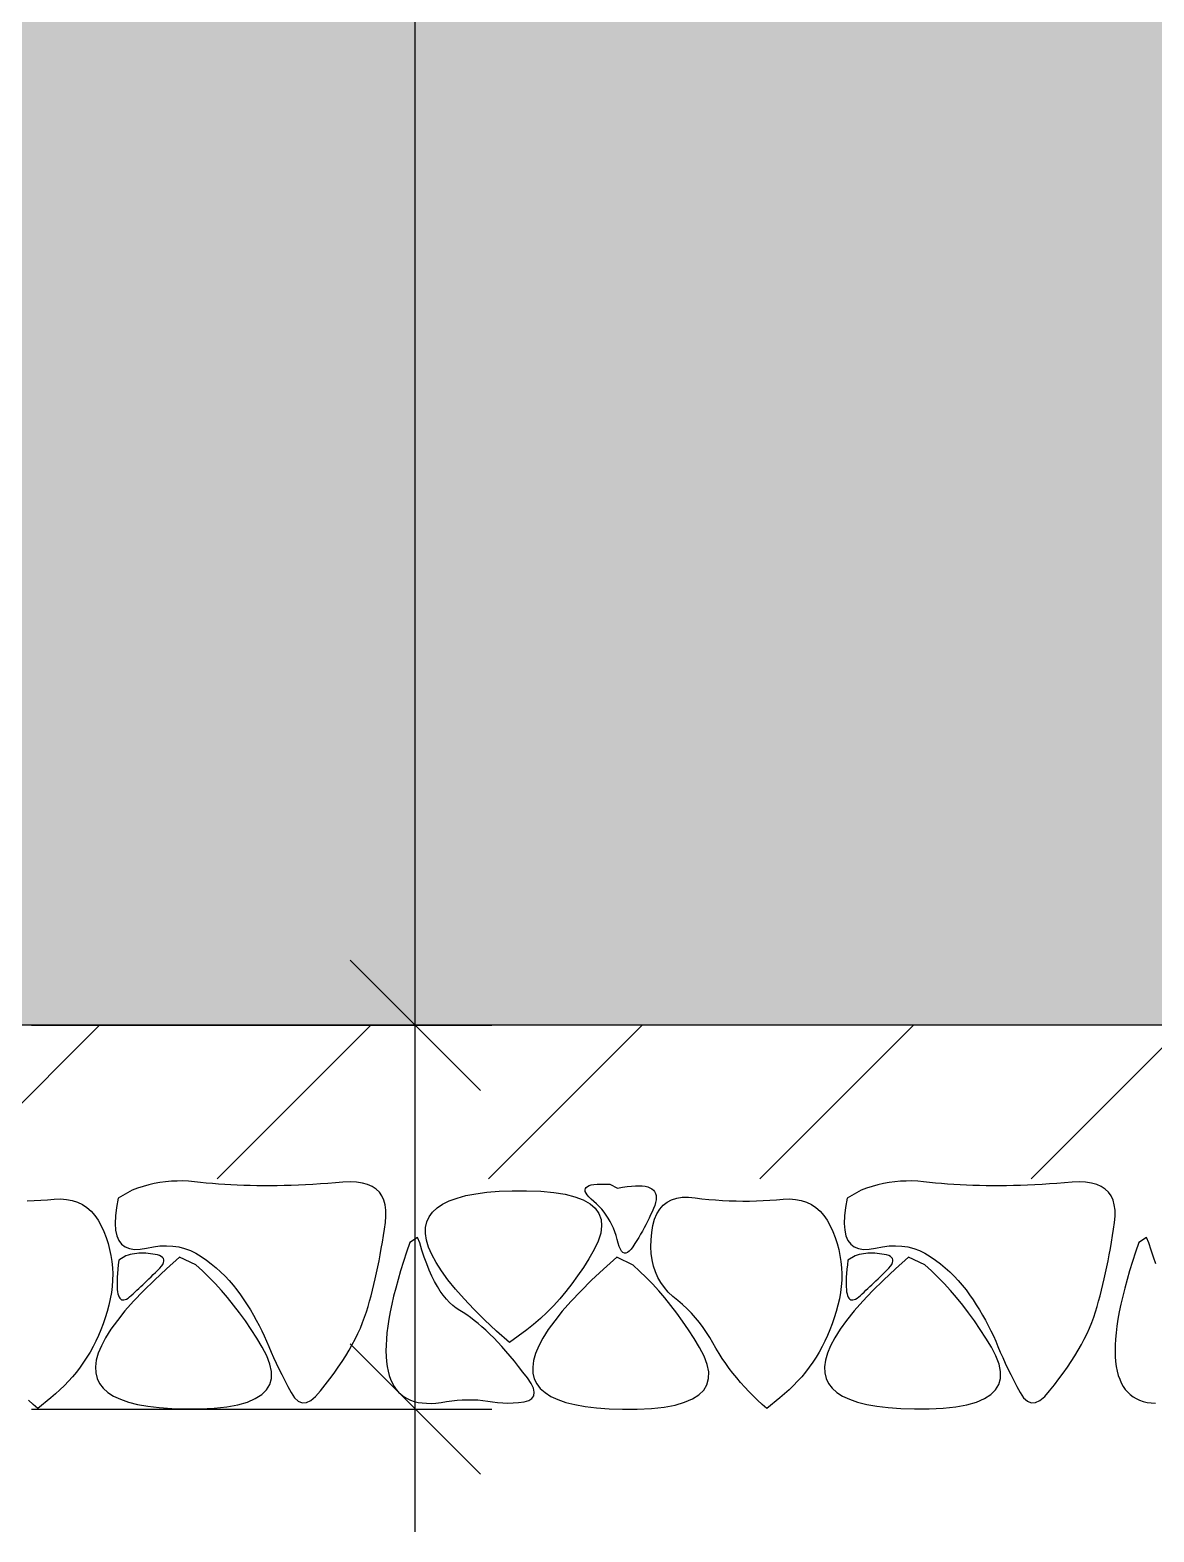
# Model space of a CAD drawing. Header units: metres. Extents: x -220 to 294, y -29 to 18.
# Drawn here: x 29.462 to 30.194, y -8.83 to -7.852 of the extents above; entities that cross this region are included whole.
import ezdxf

# ---------------------------------------------------------------- set-up
doc = ezdxf.new("R2010")
doc.units = ezdxf.units.M
doc.header["$MEASUREMENT"] = 0
for name, color, linetype in [('Olculendirme', 7, 'Continuous'), ('Rota', 7, 'Continuous'), ('Tarama', 7, 'Continuous')]:
    doc.layers.add(name, color=color, linetype=linetype)

msp = doc.modelspace()

# ---------------------------------------------------------------- hatches: boundary and pattern name
at = {"layer": 'Tarama', "linetype": 'Continuous', "lineweight": -3}
h = msp.add_hatch(dxfattribs=at)
h.set_pattern_fill('ANSI33', color=58, scale=0.4, style=0)
h.paths.add_polyline_path([(25.01864, -7.8), (25.01864, -8.5), (34.71864, -8.5), (34.71864, -8.2), (34.71864, -7.8)])
h = msp.add_hatch(dxfattribs=at)
h.set_pattern_fill('ANSI31', color=58, style=0)
h.paths.add_polyline_path([(25.01864, -8.5), (25.01864, -8.6), (34.71864, -8.6), (34.71864, -8.5)])

# ---------------------------------------------------------------- linework, layer by layer
at = {"layer": 'Olculendirme', "color": 47, "linetype": 'Continuous', "lineweight": -3}
for points in [[(29.71272, -8.83), (29.71272, 12.58)], [(29.46272, -8.5), (29.76272, -8.5)], [(29.46272, -8.75), (29.76272, -8.75)]]:
    msp.add_lwpolyline(points, dxfattribs=at)
at = {"layer": 'Olculendirme', "color": 59, "linetype": 'Continuous', "lineweight": -3}
for points in [[(29.6703, -8.45757), (29.75515, -8.54243)], [(29.6703, -8.70757), (29.75515, -8.79243)]]:
    msp.add_lwpolyline(points, dxfattribs=at)
at = {"layer": 'Rota', "color": 7, "linetype": 'Continuous', "lineweight": -3}
msp.add_lwpolyline([(34.71864, -8.5), (25.51864, -8.5)], dxfattribs=at)
at = {"layer": 'Tarama', "color": 36, "linetype": 'Continuous', "lineweight": -3}
for points in [[(29.53179, -8.60614), (29.52819, -8.60746)], [(29.53541, -8.60497), (29.53179, -8.60614)], [(29.53905, -8.60397), (29.53541, -8.60497)], [(29.54272, -8.60314), (29.53905, -8.60397)], [(29.5464, -8.60247), (29.54272, -8.60314)], [(29.5501, -8.60196), (29.5464, -8.60247)], [(29.55382, -8.60162), (29.5501, -8.60196)], [(29.55756, -8.60145), (29.55382, -8.60162)], [(29.56132, -8.60144), (29.55756, -8.60145)], [(29.56509, -8.60159), (29.56132, -8.60144)], [(29.56889, -8.60191), (29.56509, -8.60159)], [(29.57272, -8.60235), (29.56889, -8.60191)], [(29.5766, -8.60276), (29.57272, -8.60235)], [(29.58053, -8.60313), (29.5766, -8.60276)], [(29.58451, -8.60346), (29.58053, -8.60313)], [(29.58856, -8.60375), (29.58451, -8.60346)], [(29.59265, -8.60399), (29.58856, -8.60375)], [(29.59681, -8.6042), (29.59265, -8.60399)], [(29.60101, -8.60436), (29.59681, -8.6042)], [(29.60527, -8.60448), (29.60101, -8.60436)], [(29.60959, -8.60455), (29.60527, -8.60448)], [(29.61396, -8.60459), (29.60959, -8.60455)], [(29.61838, -8.60458), (29.61396, -8.60459)], [(29.62286, -8.60453), (29.61838, -8.60458)], [(29.6274, -8.60444), (29.62286, -8.60453)], [(29.63198, -8.6043), (29.6274, -8.60444)], [(29.63663, -8.60412), (29.63198, -8.6043)], [(29.64133, -8.60391), (29.63663, -8.60412)], [(29.64608, -8.60364), (29.64133, -8.60391)], [(29.65089, -8.60334), (29.64608, -8.60364)], [(29.65575, -8.603), (29.65089, -8.60334)], [(29.66067, -8.60261), (29.65575, -8.603)], [(29.66562, -8.6022), (29.66067, -8.60261)], [(29.67027, -8.60204), (29.66562, -8.6022)], [(29.6745, -8.60225), (29.67027, -8.60204)], [(29.67831, -8.60283), (29.6745, -8.60225)], [(29.6817, -8.60376), (29.67831, -8.60283)], [(29.68467, -8.60505), (29.6817, -8.60376)], [(29.68721, -8.60671), (29.68467, -8.60505)], [(29.68933, -8.60873), (29.68721, -8.60671)], [(29.82337, -8.60723), (29.82354, -8.60637)], [(29.82354, -8.60637), (29.82403, -8.60562)], [(29.82403, -8.60562), (29.82484, -8.60498)], [(29.82484, -8.60498), (29.82596, -8.60445)], [(29.82596, -8.60445), (29.82741, -8.60403)], [(29.82741, -8.60403), (29.82918, -8.60372)], [(29.82918, -8.60372), (29.83126, -8.60353)], [(29.83126, -8.60353), (29.83366, -8.60344)], [(29.83366, -8.60344), (29.83639, -8.60347)], [(29.83639, -8.60347), (29.83943, -8.60361)], [(29.83943, -8.60361), (29.84455, -8.60614)], [(29.84455, -8.60614), (29.84777, -8.60553)], [(29.84777, -8.60553), (29.85078, -8.60506)], [(29.85078, -8.60506), (29.85356, -8.60474)], [(29.85356, -8.60474), (29.85612, -8.60456)], [(29.85612, -8.60456), (29.85846, -8.60453)], [(29.85846, -8.60453), (29.86058, -8.60465)], [(29.86058, -8.60465), (29.86248, -8.60491)], [(29.86248, -8.60491), (29.86415, -8.60531)], [(29.86415, -8.60531), (29.86561, -8.60586)], [(29.86561, -8.60586), (29.86685, -8.60656)], [(29.86685, -8.60656), (29.86786, -8.6074)], [(30.00679, -8.60614), (30.00319, -8.60746)], [(30.01041, -8.60497), (30.00679, -8.60614)], [(30.01405, -8.60397), (30.01041, -8.60497)], [(30.01772, -8.60314), (30.01405, -8.60397)], [(30.0214, -8.60247), (30.01772, -8.60314)], [(30.0251, -8.60196), (30.0214, -8.60247)], [(30.02882, -8.60162), (30.0251, -8.60196)], [(30.03256, -8.60145), (30.02882, -8.60162)], [(30.03632, -8.60144), (30.03256, -8.60145)], [(30.04009, -8.60159), (30.03632, -8.60144)], [(30.04389, -8.60191), (30.04009, -8.60159)], [(30.04772, -8.60235), (30.04389, -8.60191)], [(30.0516, -8.60276), (30.04772, -8.60235)], [(30.05553, -8.60313), (30.0516, -8.60276)], [(30.05951, -8.60346), (30.05553, -8.60313)], [(30.06356, -8.60375), (30.05951, -8.60346)], [(30.06765, -8.60399), (30.06356, -8.60375)], [(30.0718, -8.6042), (30.06765, -8.60399)], [(30.07601, -8.60436), (30.0718, -8.6042)], [(30.08027, -8.60448), (30.07601, -8.60436)], [(30.08459, -8.60455), (30.08027, -8.60448)], [(30.08896, -8.60459), (30.08459, -8.60455)], [(30.09338, -8.60458), (30.08896, -8.60459)], [(30.09786, -8.60453), (30.09338, -8.60458)], [(30.1024, -8.60444), (30.09786, -8.60453)], [(30.10699, -8.6043), (30.1024, -8.60444)], [(30.11163, -8.60412), (30.10699, -8.6043)], [(30.11633, -8.60391), (30.11163, -8.60412)], [(30.12108, -8.60364), (30.11633, -8.60391)], [(30.12589, -8.60334), (30.12108, -8.60364)], [(30.13075, -8.603), (30.12589, -8.60334)], [(30.13567, -8.60261), (30.13075, -8.603)], [(30.14062, -8.6022), (30.13567, -8.60261)], [(30.14527, -8.60204), (30.14062, -8.6022)], [(30.1495, -8.60225), (30.14527, -8.60204)], [(30.15331, -8.60283), (30.1495, -8.60225)], [(30.1567, -8.60376), (30.15331, -8.60283)], [(30.15966, -8.60505), (30.1567, -8.60376)], [(30.16221, -8.60671), (30.15966, -8.60505)], [(30.16434, -8.60873), (30.16221, -8.60671)], [(29.45995, -8.61438), (29.46434, -8.6142)], [(29.46434, -8.6142), (29.46873, -8.61395)], [(29.46873, -8.61395), (29.47311, -8.61362)], [(29.47311, -8.61362), (29.47748, -8.61323)], [(29.47748, -8.61323), (29.48164, -8.61315)], [(29.48164, -8.61315), (29.48556, -8.61347)], [(29.48556, -8.61347), (29.48924, -8.61419)], [(29.48924, -8.61419), (29.49267, -8.61532)], [(29.49267, -8.61532), (29.49585, -8.61685)], [(29.49585, -8.61685), (29.49879, -8.61878)], [(29.51912, -8.61253), (29.518, -8.61869)], [(29.52819, -8.60746), (29.51912, -8.61253)], [(29.69104, -8.61111), (29.68933, -8.60873)], [(29.69232, -8.61386), (29.69104, -8.61111)], [(29.69318, -8.61696), (29.69232, -8.61386)], [(29.69362, -8.62043), (29.69318, -8.61696)], [(29.7269, -8.61897), (29.73053, -8.61652)], [(29.73053, -8.61652), (29.73488, -8.61438)], [(29.73488, -8.61438), (29.73993, -8.61253)], [(29.73993, -8.61253), (29.74571, -8.61099)], [(29.74571, -8.61099), (29.75219, -8.60975)], [(29.75219, -8.60975), (29.75938, -8.60881)], [(29.75938, -8.60881), (29.76729, -8.60817)], [(29.76729, -8.60817), (29.77591, -8.60783)], [(29.77591, -8.60783), (29.78524, -8.6078)], [(29.78524, -8.6078), (29.79462, -8.60812)], [(29.79462, -8.60812), (29.80301, -8.60887)], [(29.80301, -8.60887), (29.8104, -8.61007)], [(29.8104, -8.61007), (29.8168, -8.6117)], [(29.8168, -8.6117), (29.82219, -8.61378)], [(29.82219, -8.61378), (29.82658, -8.61629)], [(29.82352, -8.60821), (29.82337, -8.60723)], [(29.82398, -8.60929), (29.82352, -8.60821)], [(29.82477, -8.61049), (29.82398, -8.60929)], [(29.82587, -8.6118), (29.82477, -8.61049)], [(29.8273, -8.61322), (29.82587, -8.6118)], [(29.82658, -8.61629), (29.82997, -8.61924)], [(29.82904, -8.61475), (29.8273, -8.61322)], [(29.83086, -8.61637), (29.82904, -8.61475)], [(29.83258, -8.61808), (29.83086, -8.61637)], [(29.86786, -8.6074), (29.86866, -8.60838)], [(29.86866, -8.60838), (29.86923, -8.60951)], [(29.86931, -8.61548), (29.86878, -8.61734)], [(29.86923, -8.60951), (29.86958, -8.61079)], [(29.86962, -8.61377), (29.86931, -8.61548)], [(29.86958, -8.61079), (29.86971, -8.61221)], [(29.86971, -8.61221), (29.86962, -8.61377)], [(29.87426, -8.61724), (29.87683, -8.6152)], [(29.87683, -8.6152), (29.87977, -8.61365)], [(29.87977, -8.61365), (29.88306, -8.61261)], [(29.88306, -8.61261), (29.88671, -8.61206)], [(29.88671, -8.61206), (29.89072, -8.61202)], [(29.89072, -8.61202), (29.89507, -8.61245)], [(29.89507, -8.61245), (29.89953, -8.61298)], [(29.89953, -8.61298), (29.90398, -8.61343)], [(29.90398, -8.61343), (29.90843, -8.61379)], [(29.90843, -8.61379), (29.91287, -8.61409)], [(29.91287, -8.61409), (29.9173, -8.6143)], [(29.9173, -8.6143), (29.92172, -8.61444)], [(29.92172, -8.61444), (29.92614, -8.61449)], [(29.92614, -8.61449), (29.93055, -8.61447)], [(29.93055, -8.61447), (29.93495, -8.61438)], [(29.93495, -8.61438), (29.93934, -8.6142)], [(29.93934, -8.6142), (29.94373, -8.61395)], [(29.94373, -8.61395), (29.94811, -8.61362)], [(29.94811, -8.61362), (29.95247, -8.61323)], [(29.95247, -8.61323), (29.95664, -8.61315)], [(29.95664, -8.61315), (29.96056, -8.61347)], [(29.96056, -8.61347), (29.96424, -8.61419)], [(29.96424, -8.61419), (29.96767, -8.61532)], [(29.96767, -8.61532), (29.97085, -8.61685)], [(29.97085, -8.61685), (29.97379, -8.61878)], [(29.99413, -8.61253), (29.993, -8.61869)], [(30.00319, -8.60746), (29.99413, -8.61253)], [(30.16604, -8.61111), (30.16434, -8.60873)], [(30.16732, -8.61386), (30.16604, -8.61111)], [(30.16818, -8.61696), (30.16732, -8.61386)], [(30.16862, -8.62043), (30.16818, -8.61696)], [(29.49879, -8.61878), (29.50148, -8.62111)], [(29.50148, -8.62111), (29.50393, -8.62385)], [(29.50393, -8.62385), (29.50613, -8.62699)], [(29.51736, -8.62423), (29.51721, -8.62914)], [(29.518, -8.61869), (29.51736, -8.62423)], [(29.69324, -8.62845), (29.69364, -8.62426)], [(29.69364, -8.62426), (29.69362, -8.62043)], [(29.72027, -8.62812), (29.72177, -8.62477)], [(29.72177, -8.62477), (29.72398, -8.62172)], [(29.72398, -8.62172), (29.7269, -8.61897)], [(29.82997, -8.61924), (29.83236, -8.62263)], [(29.83236, -8.62263), (29.83375, -8.62646)], [(29.8342, -8.61986), (29.83258, -8.61808)], [(29.83375, -8.62646), (29.83414, -8.63072)], [(29.83573, -8.62172), (29.8342, -8.61986)], [(29.83715, -8.62366), (29.83573, -8.62172)], [(29.83847, -8.62568), (29.83715, -8.62366)], [(29.83969, -8.62778), (29.83847, -8.62568)], [(29.86507, -8.6257), (29.86402, -8.6278)], [(29.86609, -8.62358), (29.86507, -8.6257)], [(29.86708, -8.62146), (29.86609, -8.62358)], [(29.86803, -8.61934), (29.86708, -8.62146)], [(29.86756, -8.63038), (29.8687, -8.62635)], [(29.86878, -8.61734), (29.86803, -8.61934)], [(29.8687, -8.62635), (29.87019, -8.62281)], [(29.87019, -8.62281), (29.87205, -8.61978)], [(29.87205, -8.61978), (29.87426, -8.61724)], [(29.97379, -8.61878), (29.97648, -8.62111)], [(29.97648, -8.62111), (29.97893, -8.62385)], [(29.97893, -8.62385), (29.98113, -8.62699)], [(29.99236, -8.62423), (29.99221, -8.62914)], [(29.993, -8.61869), (29.99236, -8.62423)], [(30.16824, -8.62845), (30.16864, -8.62426)], [(30.16864, -8.62426), (30.16862, -8.62043)], [(29.50613, -8.62699), (29.50809, -8.63054)], [(29.50809, -8.63054), (29.5098, -8.63437)], [(29.5098, -8.63437), (29.5113, -8.63824)], [(29.51721, -8.62914), (29.51754, -8.63343)], [(29.51754, -8.63343), (29.51835, -8.63709)], [(29.69199, -8.63703), (29.69263, -8.63277)], [(29.69263, -8.63277), (29.69324, -8.62845)], [(29.71942, -8.63573), (29.71949, -8.63178)], [(29.72006, -8.63999), (29.71942, -8.63573)], [(29.71949, -8.63178), (29.72027, -8.62812)], [(29.83353, -8.63543), (29.83193, -8.64057)], [(29.83414, -8.63072), (29.83353, -8.63543)], [(29.84081, -8.62996), (29.83969, -8.62778)], [(29.84184, -8.63221), (29.84081, -8.62996)], [(29.84276, -8.63455), (29.84184, -8.63221)], [(29.84358, -8.63696), (29.84276, -8.63455)], [(29.85954, -8.63611), (29.85834, -8.63816)], [(29.8607, -8.63405), (29.85954, -8.63611)], [(29.86184, -8.63198), (29.8607, -8.63405)], [(29.86295, -8.6299), (29.86184, -8.63198)], [(29.86402, -8.6278), (29.86295, -8.6299)], [(29.86636, -8.63969), (29.86679, -8.63491)], [(29.86679, -8.63491), (29.86756, -8.63038)], [(29.98113, -8.62699), (29.98309, -8.63054)], [(29.98309, -8.63054), (29.9848, -8.63437)], [(29.9848, -8.63437), (29.9863, -8.63824)], [(29.99221, -8.62914), (29.99254, -8.63343)], [(29.99254, -8.63343), (29.99335, -8.63709)], [(30.16699, -8.63703), (30.16763, -8.63277)], [(30.16763, -8.63277), (30.16824, -8.62845)], [(29.5113, -8.63824), (29.51257, -8.64213)], [(29.51257, -8.64213), (29.51362, -8.64604)], [(29.51362, -8.64604), (29.51445, -8.64998)], [(29.51835, -8.63709), (29.51965, -8.64012)], [(29.51965, -8.64012), (29.52144, -8.64253)], [(29.52144, -8.64253), (29.52371, -8.64431)], [(29.52371, -8.64431), (29.52647, -8.64547)], [(29.52647, -8.64547), (29.52971, -8.64601)], [(29.52971, -8.64601), (29.53344, -8.64591)], [(29.53344, -8.64591), (29.53765, -8.6452)], [(29.53765, -8.6452), (29.54209, -8.64428)], [(29.54209, -8.64428), (29.54641, -8.64374)], [(29.54641, -8.64374), (29.55061, -8.64359)], [(29.55061, -8.64359), (29.55469, -8.6438)], [(29.55469, -8.6438), (29.55865, -8.6444)], [(29.55865, -8.6444), (29.56249, -8.64538)], [(29.56249, -8.64538), (29.56621, -8.64674)], [(29.68988, -8.64944), (29.69061, -8.64537)], [(29.69061, -8.64537), (29.69131, -8.64123)], [(29.69131, -8.64123), (29.69199, -8.63703)], [(29.70914, -8.64146), (29.70699, -8.64779)], [(29.71417, -8.63821), (29.70914, -8.64146)], [(29.71563, -8.64173), (29.71417, -8.63821)], [(29.71708, -8.64657), (29.71563, -8.64173)], [(29.72141, -8.64455), (29.72006, -8.63999)], [(29.72348, -8.64941), (29.72141, -8.64455)], [(29.82932, -8.64615), (29.82587, -8.65205)], [(29.83193, -8.64057), (29.82932, -8.64615)], [(29.84431, -8.63946), (29.84358, -8.63696)], [(29.84495, -8.64197), (29.84431, -8.63946)], [(29.84564, -8.64411), (29.84495, -8.64197)], [(29.84639, -8.64583), (29.84564, -8.64411)], [(29.8472, -8.64712), (29.84639, -8.64583)], [(29.85335, -8.64592), (29.85217, -8.64719)], [(29.85459, -8.64424), (29.85335, -8.64592)], [(29.85587, -8.64223), (29.85459, -8.64424)], [(29.85712, -8.6402), (29.85587, -8.64223)], [(29.85834, -8.63816), (29.85712, -8.6402)], [(29.86627, -8.64428), (29.86636, -8.63969)], [(29.86651, -8.64867), (29.86627, -8.64428)], [(29.9863, -8.63824), (29.98757, -8.64213)], [(29.98757, -8.64213), (29.98862, -8.64604)], [(29.98862, -8.64604), (29.98945, -8.64998)], [(29.99335, -8.63709), (29.99465, -8.64012)], [(29.99465, -8.64012), (29.99644, -8.64253)], [(29.99644, -8.64253), (29.99871, -8.64431)], [(29.99871, -8.64431), (30.00147, -8.64547)], [(30.00147, -8.64547), (30.00471, -8.64601)], [(30.00471, -8.64601), (30.00844, -8.64591)], [(30.00844, -8.64591), (30.01265, -8.6452)], [(30.01265, -8.6452), (30.01709, -8.64428)], [(30.01709, -8.64428), (30.02141, -8.64374)], [(30.02141, -8.64374), (30.02561, -8.64359)], [(30.02561, -8.64359), (30.02969, -8.6438)], [(30.02969, -8.6438), (30.03365, -8.6444)], [(30.03365, -8.6444), (30.03749, -8.64538)], [(30.03749, -8.64538), (30.04121, -8.64674)], [(30.16488, -8.64944), (30.16561, -8.64537)], [(30.16561, -8.64537), (30.16632, -8.64123)], [(30.16632, -8.64123), (30.16699, -8.63703)], [(30.18414, -8.64146), (30.18199, -8.64779)], [(30.18917, -8.63821), (30.18414, -8.64146)], [(30.19063, -8.64173), (30.18917, -8.63821)], [(30.19208, -8.64657), (30.19063, -8.64173)], [(29.51445, -8.64998), (29.51506, -8.65395)], [(29.51506, -8.65395), (29.51544, -8.65794)], [(29.51926, -8.6561), (29.51895, -8.65896)], [(29.51964, -8.65305), (29.51926, -8.6561)], [(29.52424, -8.65013), (29.51964, -8.65305)], [(29.52561, -8.64971), (29.52424, -8.65013)], [(29.52699, -8.64936), (29.52561, -8.64971)], [(29.52839, -8.64906), (29.52699, -8.64936)], [(29.5298, -8.64882), (29.52839, -8.64906)], [(29.53123, -8.64864), (29.5298, -8.64882)], [(29.53267, -8.64852), (29.53123, -8.64864)], [(29.53414, -8.64845), (29.53267, -8.64852)], [(29.53561, -8.64844), (29.53414, -8.64845)], [(29.53711, -8.64849), (29.53561, -8.64844)], [(29.53862, -8.6486), (29.53711, -8.64849)], [(29.54014, -8.64877), (29.53862, -8.6486)], [(29.54168, -8.64899), (29.54014, -8.64877)], [(29.54324, -8.64927), (29.54168, -8.64899)], [(29.5448, -8.64962), (29.54324, -8.64927)], [(29.54617, -8.65004), (29.5448, -8.64962)], [(29.54727, -8.65057), (29.54617, -8.65004)], [(29.5481, -8.65119), (29.54727, -8.65057)], [(29.54738, -8.65692), (29.54818, -8.65572)], [(29.54866, -8.6519), (29.5481, -8.65119)], [(29.54818, -8.65572), (29.54871, -8.65462)], [(29.54895, -8.65271), (29.54866, -8.6519)], [(29.54871, -8.65462), (29.54896, -8.65362)], [(29.54896, -8.65362), (29.54895, -8.65271)], [(29.55912, -8.65095), (29.55057, -8.6586)], [(29.56977, -8.65611), (29.55912, -8.65095)], [(29.56621, -8.64674), (29.56981, -8.64847)], [(29.57404, -8.65995), (29.56977, -8.65611)], [(29.56981, -8.64847), (29.57329, -8.65058)], [(29.57329, -8.65058), (29.57664, -8.65292)], [(29.57664, -8.65292), (29.57987, -8.65537)], [(29.57987, -8.65537), (29.58297, -8.65793)], [(29.68833, -8.6574), (29.68912, -8.65345)], [(29.68912, -8.65345), (29.68988, -8.64944)], [(29.70499, -8.65392), (29.70316, -8.65986)], [(29.70699, -8.64779), (29.70499, -8.65392)], [(29.71859, -8.65115), (29.71708, -8.64657)], [(29.72017, -8.65547), (29.71859, -8.65115)], [(29.72181, -8.65953), (29.72017, -8.65547)], [(29.72626, -8.65457), (29.72348, -8.64941)], [(29.72975, -8.66003), (29.72626, -8.65457)], [(29.82587, -8.65205), (29.82226, -8.65776)], [(29.84401, -8.65114), (29.83545, -8.65879)], [(29.85465, -8.6563), (29.84401, -8.65114)], [(29.84807, -8.64798), (29.8472, -8.64712)], [(29.849, -8.64842), (29.84807, -8.64798)], [(29.85, -8.64844), (29.849, -8.64842)], [(29.85105, -8.64802), (29.85, -8.64844)], [(29.85217, -8.64719), (29.85105, -8.64802)], [(29.86709, -8.65286), (29.86651, -8.64867)], [(29.86801, -8.65685), (29.86709, -8.65286)], [(29.98945, -8.64998), (29.99006, -8.65395)], [(29.99006, -8.65395), (29.99044, -8.65794)], [(29.99426, -8.6561), (29.99395, -8.65896)], [(29.99464, -8.65305), (29.99426, -8.6561)], [(29.99924, -8.65013), (29.99464, -8.65305)], [(30.0006, -8.64971), (29.99924, -8.65013)], [(30.00199, -8.64936), (30.0006, -8.64971)], [(30.00339, -8.64906), (30.00199, -8.64936)], [(30.0048, -8.64882), (30.00339, -8.64906)], [(30.00623, -8.64864), (30.0048, -8.64882)], [(30.00768, -8.64852), (30.00623, -8.64864)], [(30.00914, -8.64845), (30.00768, -8.64852)], [(30.01061, -8.64844), (30.00914, -8.64845)], [(30.01211, -8.64849), (30.01061, -8.64844)], [(30.01362, -8.6486), (30.01211, -8.64849)], [(30.01514, -8.64877), (30.01362, -8.6486)], [(30.01668, -8.64899), (30.01514, -8.64877)], [(30.01824, -8.64927), (30.01668, -8.64899)], [(30.0198, -8.64962), (30.01824, -8.64927)], [(30.02117, -8.65004), (30.0198, -8.64962)], [(30.02227, -8.65057), (30.02117, -8.65004)], [(30.0231, -8.65119), (30.02227, -8.65057)], [(30.02238, -8.65692), (30.02318, -8.65572)], [(30.02366, -8.6519), (30.0231, -8.65119)], [(30.02318, -8.65572), (30.02371, -8.65462)], [(30.02395, -8.65271), (30.02366, -8.6519)], [(30.02371, -8.65462), (30.02396, -8.65362)], [(30.02396, -8.65362), (30.02395, -8.65271)], [(30.03412, -8.65095), (30.02557, -8.6586)], [(30.04477, -8.65611), (30.03412, -8.65095)], [(30.04121, -8.64674), (30.04481, -8.64847)], [(30.04904, -8.65995), (30.04477, -8.65611)], [(30.04481, -8.64847), (30.04829, -8.65058)], [(30.04829, -8.65058), (30.05164, -8.65292)], [(30.05164, -8.65292), (30.05487, -8.65537)], [(30.05487, -8.65537), (30.05797, -8.65793)], [(30.16333, -8.6574), (30.16412, -8.65345)], [(30.16412, -8.65345), (30.16488, -8.64944)], [(30.17999, -8.65392), (30.17816, -8.65986)], [(30.18199, -8.64779), (30.17999, -8.65392)], [(30.19359, -8.65115), (30.19208, -8.64657)], [(30.19517, -8.65547), (30.19359, -8.65115)], [(29.51544, -8.65794), (29.51561, -8.66195)], [(29.51561, -8.66195), (29.51555, -8.66599)], [(29.51855, -8.6641), (29.51846, -8.66639)], [(29.51871, -8.66162), (29.51855, -8.6641)], [(29.51895, -8.65896), (29.51871, -8.66162)], [(29.53784, -8.66646), (29.53922, -8.66514)], [(29.53922, -8.66514), (29.54062, -8.6638)], [(29.54062, -8.6638), (29.54204, -8.66243)], [(29.54204, -8.66243), (29.5435, -8.66103)], [(29.55057, -8.6586), (29.54274, -8.66593)], [(29.5435, -8.66103), (29.54497, -8.6596)], [(29.54497, -8.6596), (29.54631, -8.65821)], [(29.54631, -8.65821), (29.54738, -8.65692)], [(29.57824, -8.664), (29.57404, -8.65995)], [(29.58237, -8.66825), (29.57824, -8.664)], [(29.58297, -8.65793), (29.58595, -8.6606)], [(29.58595, -8.6606), (29.58879, -8.66337)], [(29.58879, -8.66337), (29.59151, -8.66625)], [(29.68578, -8.66886), (29.68666, -8.6651)], [(29.68666, -8.6651), (29.68751, -8.66128)], [(29.68751, -8.66128), (29.68833, -8.6574)], [(29.70149, -8.6656), (29.69998, -8.67114)], [(29.70316, -8.65986), (29.70149, -8.6656)], [(29.72352, -8.66332), (29.72181, -8.65953)], [(29.72529, -8.66686), (29.72352, -8.66332)], [(29.73395, -8.6658), (29.72975, -8.66003)], [(29.73887, -8.67186), (29.73395, -8.6658)], [(29.81854, -8.66324), (29.81473, -8.66847)], [(29.82226, -8.65776), (29.81854, -8.66324)], [(29.83545, -8.65879), (29.82763, -8.66612)], [(29.85892, -8.66014), (29.85465, -8.6563)], [(29.86312, -8.66419), (29.85892, -8.66014)], [(29.86726, -8.66844), (29.86312, -8.66419)], [(29.86926, -8.66064), (29.86801, -8.65685)], [(29.87084, -8.66424), (29.86926, -8.66064)], [(29.87276, -8.66763), (29.87084, -8.66424)], [(29.99044, -8.65794), (29.99061, -8.66195)], [(29.99061, -8.66195), (29.99055, -8.66599)], [(29.99355, -8.6641), (29.99346, -8.66639)], [(29.99372, -8.66162), (29.99355, -8.6641)], [(29.99395, -8.65896), (29.99372, -8.66162)], [(30.01284, -8.66646), (30.01421, -8.66514)], [(30.01421, -8.66514), (30.01562, -8.6638)], [(30.01562, -8.6638), (30.01704, -8.66243)], [(30.01704, -8.66243), (30.0185, -8.66103)], [(30.02557, -8.6586), (30.01774, -8.66593)], [(30.0185, -8.66103), (30.01997, -8.6596)], [(30.01997, -8.6596), (30.02131, -8.65821)], [(30.02131, -8.65821), (30.02238, -8.65692)], [(30.05324, -8.664), (30.04904, -8.65995)], [(30.05737, -8.66825), (30.05324, -8.664)], [(30.05797, -8.65793), (30.06095, -8.6606)], [(30.06095, -8.6606), (30.06379, -8.66337)], [(30.06379, -8.66337), (30.06651, -8.66625)], [(30.16078, -8.66886), (30.16166, -8.6651)], [(30.16166, -8.6651), (30.16251, -8.66128)], [(30.16251, -8.66128), (30.16333, -8.6574)], [(30.17649, -8.6656), (30.17498, -8.67114)], [(30.17816, -8.65986), (30.17649, -8.6656)], [(29.51477, -8.67414), (29.51404, -8.67826)], [(29.51527, -8.67006), (29.51477, -8.67414)], [(29.51555, -8.66599), (29.51527, -8.67006)], [(29.51846, -8.66639), (29.51843, -8.66848)], [(29.51843, -8.66848), (29.51848, -8.67038)], [(29.51848, -8.67038), (29.5186, -8.6721)], [(29.5186, -8.6721), (29.51879, -8.67362)], [(29.51879, -8.67362), (29.51905, -8.67495)], [(29.51905, -8.67495), (29.51939, -8.67608)], [(29.52775, -8.67599), (29.52892, -8.67489)], [(29.52892, -8.67489), (29.53012, -8.67377)], [(29.53564, -8.67296), (29.52926, -8.67968)], [(29.53012, -8.67377), (29.53134, -8.67262)], [(29.53134, -8.67262), (29.53259, -8.67144)], [(29.53259, -8.67144), (29.53386, -8.67024)], [(29.53386, -8.67024), (29.53516, -8.66901)], [(29.53516, -8.66901), (29.53649, -8.66775)], [(29.54274, -8.66593), (29.53564, -8.67296)], [(29.53649, -8.66775), (29.53784, -8.66646)], [(29.58644, -8.67271), (29.58237, -8.66825)], [(29.59044, -8.67737), (29.58644, -8.67271)], [(29.59151, -8.66625), (29.5941, -8.66923)], [(29.5941, -8.66923), (29.59657, -8.67232)], [(29.59657, -8.67232), (29.5989, -8.67552)], [(29.5989, -8.67552), (29.60113, -8.6788)], [(29.68393, -8.67619), (29.68487, -8.67256)], [(29.68487, -8.67256), (29.68578, -8.66886)], [(29.69998, -8.67114), (29.69864, -8.67648)], [(29.72712, -8.67013), (29.72529, -8.66686)], [(29.72901, -8.67314), (29.72712, -8.67013)], [(29.73097, -8.67588), (29.72901, -8.67314)], [(29.7445, -8.67823), (29.73887, -8.67186)], [(29.81083, -8.67347), (29.80682, -8.67822)], [(29.81473, -8.66847), (29.81083, -8.67347)], [(29.82052, -8.67315), (29.81415, -8.67987)], [(29.82763, -8.66612), (29.82052, -8.67315)], [(29.87132, -8.6729), (29.86726, -8.66844)], [(29.87533, -8.67756), (29.87132, -8.6729)], [(29.87502, -8.67082), (29.87276, -8.66763)], [(29.87761, -8.67381), (29.87502, -8.67082)], [(29.88054, -8.67661), (29.87761, -8.67381)], [(29.98977, -8.67414), (29.98904, -8.67826)], [(29.99027, -8.67006), (29.98977, -8.67414)], [(29.99055, -8.66599), (29.99027, -8.67006)], [(29.99346, -8.66639), (29.99343, -8.66848)], [(29.99343, -8.66848), (29.99348, -8.67038)], [(29.99348, -8.67038), (29.9936, -8.6721)], [(29.9936, -8.6721), (29.99379, -8.67362)], [(29.99379, -8.67362), (29.99405, -8.67495)], [(29.99405, -8.67495), (29.99439, -8.67608)], [(30.00275, -8.67599), (30.00393, -8.67489)], [(30.00393, -8.67489), (30.00512, -8.67377)], [(30.01064, -8.67296), (30.00426, -8.67968)], [(30.00512, -8.67377), (30.00634, -8.67262)], [(30.00634, -8.67262), (30.00759, -8.67144)], [(30.00759, -8.67144), (30.00886, -8.67024)], [(30.00886, -8.67024), (30.01016, -8.66901)], [(30.01016, -8.66901), (30.01149, -8.66775)], [(30.01774, -8.66593), (30.01064, -8.67296)], [(30.01149, -8.66775), (30.01284, -8.66646)], [(30.06144, -8.67271), (30.05737, -8.66825)], [(30.06544, -8.67737), (30.06144, -8.67271)], [(30.06651, -8.66625), (30.0691, -8.66923)], [(30.0691, -8.66923), (30.07157, -8.67232)], [(30.07157, -8.67232), (30.0739, -8.67552)], [(30.0739, -8.67552), (30.07613, -8.6788)], [(30.15893, -8.67619), (30.15987, -8.67256)], [(30.15987, -8.67256), (30.16078, -8.66886)], [(30.17498, -8.67114), (30.17364, -8.67648)], [(29.5131, -8.68239), (29.51197, -8.68651)], [(29.51404, -8.67826), (29.5131, -8.68239)], [(29.51939, -8.67608), (29.51979, -8.67703)], [(29.51979, -8.67703), (29.52027, -8.67779)], [(29.52027, -8.67779), (29.52081, -8.67835)], [(29.52081, -8.67835), (29.52143, -8.67873)], [(29.52143, -8.67873), (29.52212, -8.67891)], [(29.52212, -8.67891), (29.52288, -8.6789)], [(29.52288, -8.6789), (29.52371, -8.6787)], [(29.52926, -8.67968), (29.52361, -8.6861)], [(29.52371, -8.6787), (29.52462, -8.67831)], [(29.52462, -8.67831), (29.52559, -8.67772)], [(29.52559, -8.67772), (29.52664, -8.67695)], [(29.52664, -8.67695), (29.52775, -8.67599)], [(29.59438, -8.68224), (29.59044, -8.67737)], [(29.59825, -8.68731), (29.59438, -8.68224)], [(29.60113, -8.6788), (29.60327, -8.68209)], [(29.60327, -8.68209), (29.60533, -8.68541)], [(29.60533, -8.68541), (29.6073, -8.68875)], [(29.68093, -8.68672), (29.68196, -8.68327)], [(29.68196, -8.68327), (29.68296, -8.67976)], [(29.68296, -8.67976), (29.68393, -8.67619)], [(29.69745, -8.68163), (29.69642, -8.68658)], [(29.69864, -8.67648), (29.69745, -8.68163)], [(29.733, -8.67837), (29.73097, -8.67588)], [(29.73508, -8.68059), (29.733, -8.67837)], [(29.73723, -8.68255), (29.73508, -8.68059)], [(29.73944, -8.68425), (29.73723, -8.68255)], [(29.74172, -8.68568), (29.73944, -8.68425)], [(29.75084, -8.6849), (29.7445, -8.67823)], [(29.75789, -8.69187), (29.75084, -8.6849)], [(29.80272, -8.68274), (29.79852, -8.68701)], [(29.80682, -8.67822), (29.80272, -8.68274)], [(29.81415, -8.67987), (29.8085, -8.68629)], [(29.87926, -8.68243), (29.87533, -8.67756)], [(29.88313, -8.6875), (29.87926, -8.68243)], [(29.88375, -8.67924), (29.88054, -8.67661)], [(29.88687, -8.68193), (29.88375, -8.67924)], [(29.88985, -8.68471), (29.88687, -8.68193)], [(29.89268, -8.68759), (29.88985, -8.68471)], [(29.9881, -8.68239), (29.98697, -8.68651)], [(29.98904, -8.67826), (29.9881, -8.68239)], [(29.99439, -8.67608), (29.99479, -8.67703)], [(29.99479, -8.67703), (29.99527, -8.67779)], [(29.99527, -8.67779), (29.99581, -8.67835)], [(29.99581, -8.67835), (29.99643, -8.67873)], [(29.99643, -8.67873), (29.99712, -8.67891)], [(29.99712, -8.67891), (29.99788, -8.6789)], [(29.99788, -8.6789), (29.99871, -8.6787)], [(30.00426, -8.67968), (29.99861, -8.6861)], [(29.99871, -8.6787), (29.99962, -8.67831)], [(29.99962, -8.67831), (30.00059, -8.67772)], [(30.00059, -8.67772), (30.00164, -8.67695)], [(30.00164, -8.67695), (30.00275, -8.67599)], [(30.06938, -8.68224), (30.06544, -8.67737)], [(30.07325, -8.68731), (30.06938, -8.68224)], [(30.07613, -8.6788), (30.07827, -8.68209)], [(30.07827, -8.68209), (30.08033, -8.68541)], [(30.08033, -8.68541), (30.0823, -8.68875)], [(30.15593, -8.68672), (30.15696, -8.68327)], [(30.15696, -8.68327), (30.15796, -8.67976)], [(30.15796, -8.67976), (30.15893, -8.67619)], [(30.17245, -8.68163), (30.17142, -8.68658)], [(30.17364, -8.67648), (30.17245, -8.68163)], [(29.50937, -8.69448), (29.5079, -8.69833)], [(29.51073, -8.69054), (29.50937, -8.69448)], [(29.51197, -8.68651), (29.51073, -8.69054)], [(29.51869, -8.69221), (29.51449, -8.698)], [(29.52361, -8.6861), (29.51869, -8.69221)], [(29.60205, -8.69259), (29.59825, -8.68731)], [(29.60579, -8.69808), (29.60205, -8.69259)], [(29.6073, -8.68875), (29.60919, -8.69212)], [(29.60919, -8.69212), (29.611, -8.69551)], [(29.677, -8.6972), (29.67846, -8.69367)], [(29.67846, -8.69367), (29.67977, -8.69018)], [(29.67977, -8.69018), (29.68093, -8.68672)], [(29.69555, -8.69133), (29.69485, -8.69589)], [(29.69642, -8.68658), (29.69555, -8.69133)], [(29.74404, -8.68709), (29.74172, -8.68568)], [(29.7464, -8.68865), (29.74404, -8.68709)], [(29.74879, -8.69036), (29.7464, -8.68865)], [(29.75121, -8.69221), (29.74879, -8.69036)], [(29.75367, -8.69421), (29.75121, -8.69221)], [(29.75616, -8.69635), (29.75367, -8.69421)], [(29.76566, -8.69914), (29.75789, -8.69187)], [(29.78982, -8.69485), (29.78533, -8.69841)], [(29.79422, -8.69105), (29.78982, -8.69485)], [(29.79852, -8.68701), (29.79422, -8.69105)], [(29.80357, -8.6924), (29.79937, -8.69819)], [(29.8085, -8.68629), (29.80357, -8.6924)], [(29.88694, -8.69278), (29.88313, -8.6875)], [(29.89067, -8.69827), (29.88694, -8.69278)], [(29.89536, -8.69057), (29.89268, -8.68759)], [(29.8979, -8.69364), (29.89536, -8.69057)], [(29.90029, -8.69682), (29.8979, -8.69364)], [(29.98437, -8.69448), (29.9829, -8.69833)], [(29.98573, -8.69054), (29.98437, -8.69448)], [(29.98697, -8.68651), (29.98573, -8.69054)], [(29.99369, -8.69221), (29.98949, -8.698)], [(29.99861, -8.6861), (29.99369, -8.69221)], [(30.07705, -8.69259), (30.07325, -8.68731)], [(30.08079, -8.69808), (30.07705, -8.69259)], [(30.0823, -8.68875), (30.08419, -8.69212)], [(30.08419, -8.69212), (30.086, -8.69551)], [(30.152, -8.6972), (30.15346, -8.69367)], [(30.15346, -8.69367), (30.15477, -8.69018)], [(30.15477, -8.69018), (30.15593, -8.68672)], [(30.17056, -8.69133), (30.16985, -8.69589)], [(30.17142, -8.68658), (30.17056, -8.69133)], [(29.50631, -8.70209), (29.50461, -8.70575)], [(29.5079, -8.69833), (29.50631, -8.70209)], [(29.51101, -8.7035), (29.50826, -8.70868)], [(29.51449, -8.698), (29.51101, -8.7035)], [(29.60946, -8.70376), (29.60579, -8.69808)], [(29.61307, -8.70966), (29.60946, -8.70376)], [(29.611, -8.69551), (29.61272, -8.69892)], [(29.61272, -8.69892), (29.61435, -8.70235)], [(29.61435, -8.70235), (29.6159, -8.70581)], [(29.67172, -8.70796), (29.67363, -8.70434)], [(29.67363, -8.70434), (29.67539, -8.70075)], [(29.67539, -8.70075), (29.677, -8.6972)], [(29.69392, -8.70441), (29.6937, -8.70837)], [(29.69431, -8.70025), (29.69392, -8.70441)], [(29.69485, -8.69589), (29.69431, -8.70025)], [(29.75868, -8.69865), (29.75616, -8.69635)], [(29.76124, -8.70109), (29.75868, -8.69865)], [(29.76383, -8.70368), (29.76124, -8.70109)], [(29.76646, -8.70641), (29.76383, -8.70368)], [(29.77413, -8.70672), (29.76566, -8.69914)], [(29.78533, -8.69841), (29.77413, -8.70672)], [(29.7959, -8.70369), (29.79315, -8.70887)], [(29.79937, -8.69819), (29.7959, -8.70369)], [(29.89435, -8.70395), (29.89067, -8.69827)], [(29.89795, -8.70985), (29.89435, -8.70395)], [(29.90253, -8.70009), (29.90029, -8.69682)], [(29.90463, -8.70345), (29.90253, -8.70009)], [(29.90659, -8.70691), (29.90463, -8.70345)], [(29.98131, -8.70209), (29.97961, -8.70575)], [(29.9829, -8.69833), (29.98131, -8.70209)], [(29.98601, -8.7035), (29.98326, -8.70868)], [(29.98949, -8.698), (29.98601, -8.7035)], [(30.08446, -8.70376), (30.08079, -8.69808)], [(30.08807, -8.70966), (30.08446, -8.70376)], [(30.086, -8.69551), (30.08772, -8.69892)], [(30.08772, -8.69892), (30.08935, -8.70235)], [(30.08935, -8.70235), (30.0909, -8.70581)], [(30.14672, -8.70796), (30.14863, -8.70434)], [(30.14863, -8.70434), (30.15039, -8.70075)], [(30.15039, -8.70075), (30.152, -8.6972)], [(30.16892, -8.70441), (30.1687, -8.70837)], [(30.16931, -8.70025), (30.16892, -8.70441)], [(30.16985, -8.69589), (30.16931, -8.70025)], [(29.50086, -8.71282), (29.49882, -8.71622)], [(29.50279, -8.70933), (29.50086, -8.71282)], [(29.50461, -8.70575), (29.50279, -8.70933)], [(29.50624, -8.71356), (29.50494, -8.71813)], [(29.50826, -8.70868), (29.50624, -8.71356)], [(29.61607, -8.7154), (29.61307, -8.70966)], [(29.6159, -8.70581), (29.61737, -8.70929)], [(29.61737, -8.70929), (29.61885, -8.71282)], [(29.61885, -8.71282), (29.62043, -8.7164)], [(29.66745, -8.7153), (29.66966, -8.71161)], [(29.66966, -8.71161), (29.67172, -8.70796)], [(29.6937, -8.70837), (29.69364, -8.71214)], [(29.69364, -8.71214), (29.69374, -8.71571)], [(29.76911, -8.70929), (29.76646, -8.70641)], [(29.7718, -8.71232), (29.76911, -8.70929)], [(29.77453, -8.71549), (29.7718, -8.71232)], [(29.79112, -8.71375), (29.78982, -8.71832)], [(29.79315, -8.70887), (29.79112, -8.71375)], [(29.90096, -8.71559), (29.89795, -8.70985)], [(29.90857, -8.71035), (29.90659, -8.70691)], [(29.91063, -8.71373), (29.90857, -8.71035)], [(29.91277, -8.71705), (29.91063, -8.71373)], [(29.97586, -8.71282), (29.97382, -8.71622)], [(29.97779, -8.70933), (29.97586, -8.71282)], [(29.97961, -8.70575), (29.97779, -8.70933)], [(29.98124, -8.71356), (29.97994, -8.71813)], [(29.98326, -8.70868), (29.98124, -8.71356)], [(30.09107, -8.7154), (30.08807, -8.70966)], [(30.0909, -8.70581), (30.09237, -8.70929)], [(30.09237, -8.70929), (30.09385, -8.71282)], [(30.09385, -8.71282), (30.09543, -8.7164)], [(30.14245, -8.7153), (30.14466, -8.71161)], [(30.14466, -8.71161), (30.14672, -8.70796)], [(30.1687, -8.70837), (30.16864, -8.71214)], [(30.16864, -8.71214), (30.16874, -8.71571)], [(29.49438, -8.72274), (29.49199, -8.72587)], [(29.49665, -8.71952), (29.49438, -8.72274)], [(29.49882, -8.71622), (29.49665, -8.71952)], [(29.50494, -8.71813), (29.50437, -8.72239)], [(29.50437, -8.72239), (29.50452, -8.72634)], [(29.61806, -8.72069), (29.61607, -8.7154)], [(29.61902, -8.72555), (29.61806, -8.72069)], [(29.62043, -8.7164), (29.6221, -8.72005)], [(29.6221, -8.72005), (29.62387, -8.72376)], [(29.62387, -8.72376), (29.62572, -8.72754)], [(29.65992, -8.72655), (29.66258, -8.72277)], [(29.66258, -8.72277), (29.66509, -8.71902)], [(29.66509, -8.71902), (29.66745, -8.7153)], [(29.69374, -8.71571), (29.694, -8.71908)], [(29.694, -8.71908), (29.69442, -8.72226)], [(29.69442, -8.72226), (29.69501, -8.72523)], [(29.77729, -8.71881), (29.77453, -8.71549)], [(29.78008, -8.72228), (29.77729, -8.71881)], [(29.7829, -8.7259), (29.78008, -8.72228)], [(29.78982, -8.71832), (29.78925, -8.72258)], [(29.78925, -8.72258), (29.7894, -8.72653)], [(29.90294, -8.72088), (29.90096, -8.71559)], [(29.90391, -8.72574), (29.90294, -8.72088)], [(29.91499, -8.72031), (29.91277, -8.71705)], [(29.9173, -8.72351), (29.91499, -8.72031)], [(29.91969, -8.72665), (29.9173, -8.72351)], [(29.96938, -8.72274), (29.96699, -8.72587)], [(29.97165, -8.71952), (29.96938, -8.72274)], [(29.97382, -8.71622), (29.97165, -8.71952)], [(29.97994, -8.71813), (29.97937, -8.72239)], [(29.97937, -8.72239), (29.97952, -8.72634)], [(30.09306, -8.72069), (30.09107, -8.7154)], [(30.09402, -8.72555), (30.09306, -8.72069)], [(30.09543, -8.7164), (30.0971, -8.72005)], [(30.0971, -8.72005), (30.09887, -8.72376)], [(30.09887, -8.72376), (30.10072, -8.72754)], [(30.13492, -8.72655), (30.13758, -8.72277)], [(30.13758, -8.72277), (30.14009, -8.71902)], [(30.14009, -8.71902), (30.14245, -8.7153)], [(30.16874, -8.71571), (30.169, -8.71908)], [(30.169, -8.71908), (30.16942, -8.72226)], [(30.16942, -8.72226), (30.17001, -8.72523)], [(29.48686, -8.73185), (29.48412, -8.73471)], [(29.48948, -8.7289), (29.48686, -8.73185)], [(29.49199, -8.72587), (29.48948, -8.7289)], [(29.50452, -8.72634), (29.5054, -8.72999)], [(29.5054, -8.72999), (29.507, -8.73333)], [(29.507, -8.73333), (29.50933, -8.73636)], [(29.61579, -8.73746), (29.61789, -8.73393)], [(29.61789, -8.73393), (29.61897, -8.72996)], [(29.61897, -8.72996), (29.61902, -8.72555)], [(29.62572, -8.72754), (29.62766, -8.73137)], [(29.62766, -8.73137), (29.6297, -8.73526)], [(29.65103, -8.73809), (29.65414, -8.73421)], [(29.65414, -8.73421), (29.6571, -8.73036)], [(29.6571, -8.73036), (29.65992, -8.72655)], [(29.69501, -8.72523), (29.69575, -8.72801)], [(29.69575, -8.72801), (29.69666, -8.7306)], [(29.69666, -8.7306), (29.69772, -8.73299)], [(29.69772, -8.73299), (29.69895, -8.73517)], [(29.78576, -8.72966), (29.7829, -8.7259)], [(29.78816, -8.73325), (29.78576, -8.72966)], [(29.78967, -8.73639), (29.78816, -8.73325)], [(29.7894, -8.72653), (29.79028, -8.73018)], [(29.79028, -8.73018), (29.79188, -8.73352)], [(29.79188, -8.73352), (29.79421, -8.73655)], [(29.90067, -8.73765), (29.90277, -8.73412)], [(29.90277, -8.73412), (29.90385, -8.73015)], [(29.90385, -8.73015), (29.90391, -8.72574)], [(29.92217, -8.72972), (29.91969, -8.72665)], [(29.92472, -8.73274), (29.92217, -8.72972)], [(29.92736, -8.73569), (29.92472, -8.73274)], [(29.96186, -8.73185), (29.95912, -8.73471)], [(29.96448, -8.7289), (29.96186, -8.73185)], [(29.96699, -8.72587), (29.96448, -8.7289)], [(29.97952, -8.72634), (29.9804, -8.72999)], [(29.9804, -8.72999), (29.982, -8.73333)], [(29.982, -8.73333), (29.98433, -8.73636)], [(30.09079, -8.73746), (30.09289, -8.73393)], [(30.09289, -8.73393), (30.09397, -8.72996)], [(30.09397, -8.72996), (30.09402, -8.72555)], [(30.10072, -8.72754), (30.10266, -8.73137)], [(30.10266, -8.73137), (30.1047, -8.73526)], [(30.12603, -8.73809), (30.12914, -8.73421)], [(30.12914, -8.73421), (30.1321, -8.73036)], [(30.1321, -8.73036), (30.13492, -8.72655)], [(30.17001, -8.72523), (30.17075, -8.72801)], [(30.17075, -8.72801), (30.17166, -8.7306)], [(30.17166, -8.7306), (30.17272, -8.73299)], [(30.17272, -8.73299), (30.17395, -8.73517)], [(29.47522, -8.74274), (29.4668, -8.74955)], [(29.47831, -8.74015), (29.47522, -8.74274)], [(29.48127, -8.73747), (29.47831, -8.74015)], [(29.48412, -8.73471), (29.48127, -8.73747)], [(29.50933, -8.73636), (29.51238, -8.73908)], [(29.51238, -8.73908), (29.51616, -8.7415)], [(29.51616, -8.7415), (29.52067, -8.74361)], [(29.52067, -8.74361), (29.5259, -8.74541)], [(29.60336, -8.74539), (29.60853, -8.74318)], [(29.60853, -8.74318), (29.61267, -8.74054)], [(29.61267, -8.74054), (29.61579, -8.73746)], [(29.6297, -8.73526), (29.63183, -8.73922)], [(29.63183, -8.73922), (29.63408, -8.74268)], [(29.63408, -8.74268), (29.6365, -8.74492)], [(29.64474, -8.74439), (29.64782, -8.74179)], [(29.64782, -8.74179), (29.65103, -8.73809)], [(29.69895, -8.73517), (29.70033, -8.73717)], [(29.70033, -8.73717), (29.70188, -8.73896)], [(29.70188, -8.73896), (29.70359, -8.74056)], [(29.70359, -8.74056), (29.70546, -8.74196)], [(29.70546, -8.74196), (29.70749, -8.74316)], [(29.70749, -8.74316), (29.70968, -8.74417)], [(29.73995, -8.74423), (29.74337, -8.74398)], [(29.74337, -8.74398), (29.74676, -8.74387)], [(29.74676, -8.74387), (29.75011, -8.74389)], [(29.75011, -8.74389), (29.75342, -8.74405)], [(29.75342, -8.74405), (29.75669, -8.74434)], [(29.78665, -8.74434), (29.78876, -8.74304)], [(29.78876, -8.74304), (29.78996, -8.74128)], [(29.79026, -8.73906), (29.78967, -8.73639)], [(29.78996, -8.74128), (29.79026, -8.73906)], [(29.79421, -8.73655), (29.79727, -8.73927)], [(29.79727, -8.73927), (29.80105, -8.74169)], [(29.80105, -8.74169), (29.80555, -8.7438)], [(29.80555, -8.7438), (29.81078, -8.7456)], [(29.88825, -8.74557), (29.89341, -8.74337)], [(29.89341, -8.74337), (29.89755, -8.74073)], [(29.89755, -8.74073), (29.90067, -8.73765)], [(29.93008, -8.73859), (29.92736, -8.73569)], [(29.93289, -8.74142), (29.93008, -8.73859)], [(29.93578, -8.74419), (29.93289, -8.74142)], [(29.95022, -8.74274), (29.9418, -8.74955)], [(29.95331, -8.74015), (29.95022, -8.74274)], [(29.95627, -8.73747), (29.95331, -8.74015)], [(29.95912, -8.73471), (29.95627, -8.73747)], [(29.98433, -8.73636), (29.98738, -8.73908)], [(29.98738, -8.73908), (29.99116, -8.7415)], [(29.99116, -8.7415), (29.99567, -8.74361)], [(29.99567, -8.74361), (30.0009, -8.74541)], [(30.07836, -8.74539), (30.08353, -8.74318)], [(30.08353, -8.74318), (30.08767, -8.74054)], [(30.08767, -8.74054), (30.09079, -8.73746)], [(30.1047, -8.73526), (30.10683, -8.73922)], [(30.10683, -8.73922), (30.10909, -8.74268)], [(30.10909, -8.74268), (30.1115, -8.74492)], [(30.11974, -8.74439), (30.12282, -8.74179)], [(30.12282, -8.74179), (30.12603, -8.73809)], [(30.17395, -8.73517), (30.17533, -8.73717)], [(30.17533, -8.73717), (30.17688, -8.73896)], [(30.17688, -8.73896), (30.17859, -8.74056)], [(30.17859, -8.74056), (30.18046, -8.74196)], [(30.18046, -8.74196), (30.18249, -8.74316)], [(30.18249, -8.74316), (30.18468, -8.74417)], [(29.46375, -8.7469), (29.46078, -8.74419)], [(29.4668, -8.74955), (29.46375, -8.7469)], [(29.5259, -8.74541), (29.53185, -8.74691)], [(29.53185, -8.74691), (29.53853, -8.74809)], [(29.53853, -8.74809), (29.54594, -8.74897)], [(29.54594, -8.74897), (29.55407, -8.74955)], [(29.55407, -8.74955), (29.56293, -8.74981)], [(29.56293, -8.74981), (29.5725, -8.74977)], [(29.5725, -8.74977), (29.58175, -8.74933)], [(29.58175, -8.74933), (29.58998, -8.74846)], [(29.58998, -8.74846), (29.59718, -8.74714)], [(29.59718, -8.74714), (29.60336, -8.74539)], [(29.6365, -8.74492), (29.63908, -8.74596)], [(29.63908, -8.74596), (29.64183, -8.74578)], [(29.64183, -8.74578), (29.64474, -8.74439)], [(29.70968, -8.74417), (29.71204, -8.74498)], [(29.71204, -8.74498), (29.71455, -8.74559)], [(29.71455, -8.74559), (29.71723, -8.746)], [(29.71723, -8.746), (29.72006, -8.74622)], [(29.72006, -8.74622), (29.72306, -8.74624)], [(29.72306, -8.74624), (29.72622, -8.74606)], [(29.72622, -8.74606), (29.72953, -8.74569)], [(29.72953, -8.74569), (29.73301, -8.74513)], [(29.73301, -8.74513), (29.7365, -8.74461)], [(29.7365, -8.74461), (29.73995, -8.74423)], [(29.75669, -8.74434), (29.75994, -8.74477)], [(29.75994, -8.74477), (29.76315, -8.74532)], [(29.76315, -8.74532), (29.7664, -8.74575)], [(29.7664, -8.74575), (29.76972, -8.746)], [(29.76972, -8.746), (29.77311, -8.74607)], [(29.77311, -8.74607), (29.77656, -8.74596)], [(29.77656, -8.74596), (29.78008, -8.74567)], [(29.78008, -8.74567), (29.78365, -8.74518)], [(29.78365, -8.74518), (29.78665, -8.74434)], [(29.81078, -8.7456), (29.81674, -8.7471)], [(29.81674, -8.7471), (29.82342, -8.74828)], [(29.82342, -8.74828), (29.83082, -8.74916)], [(29.83082, -8.74916), (29.83896, -8.74974)], [(29.83896, -8.74974), (29.84781, -8.75)], [(29.84782, -8.75), (29.85739, -8.74996)], [(29.85739, -8.74996), (29.86663, -8.74953)], [(29.86663, -8.74953), (29.87486, -8.74865)], [(29.87486, -8.74865), (29.88206, -8.74733)], [(29.88206, -8.74733), (29.88825, -8.74557)], [(29.93875, -8.7469), (29.93578, -8.74419)], [(29.9418, -8.74955), (29.93875, -8.7469)], [(30.0009, -8.74541), (30.00685, -8.74691)], [(30.00685, -8.74691), (30.01353, -8.74809)], [(30.01353, -8.74809), (30.02094, -8.74897)], [(30.02094, -8.74897), (30.02907, -8.74955)], [(30.02907, -8.74955), (30.03793, -8.74981)], [(30.03793, -8.74981), (30.0475, -8.74977)], [(30.0475, -8.74977), (30.05675, -8.74933)], [(30.05675, -8.74933), (30.06498, -8.74846)], [(30.06498, -8.74846), (30.07218, -8.74714)], [(30.07218, -8.74714), (30.07836, -8.74539)], [(30.1115, -8.74492), (30.11408, -8.74596)], [(30.11408, -8.74596), (30.11683, -8.74578)], [(30.11683, -8.74578), (30.11974, -8.74439)], [(30.18468, -8.74417), (30.18704, -8.74498)], [(30.18704, -8.74498), (30.18955, -8.74559)], [(30.18955, -8.74559), (30.19223, -8.746)], [(30.19223, -8.746), (30.19506, -8.74622)]]:
    msp.add_lwpolyline(points, dxfattribs=at)

doc.saveas('drawing.dxf')
